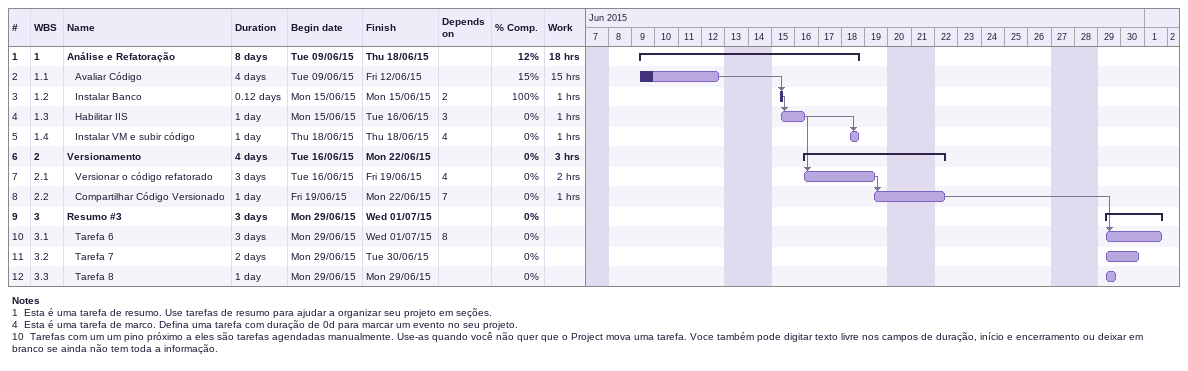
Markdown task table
| ID | WBS | Task | Duration | Start | Finish | Predecessors | % complete | Work (h) |
|---|---|---|---|---|---|---|---|---|
| 1 | 1 | **Análise e Refatoração** | 8d | 2015-06-09 | 2015-06-18 |  | 12 | 18 |
| 2 | 1.1 | Avaliar Código | 4d | 2015-06-09 | 2015-06-12 |  | 15 | 15 |
| 3 | 1.2 | Instalar Banco | 0.12d | 2015-06-15 | 2015-06-15 | 2 | 100 | 1 |
| 4 | 1.3 | Habilitar IIS | 1d | 2015-06-15 | 2015-06-16 | 3 | 0 | 1 |
| 5 | 1.4 | Instalar VM e subir código | 1d | 2015-06-18 | 2015-06-18 | 4 | 0 | 1 |
| 6 | 2 | **Versionamento** | 4d | 2015-06-16 | 2015-06-22 |  | 0 | 3 |
| 7 | 2.1 | Versionar o código refatorado | 3d | 2015-06-16 | 2015-06-19 | 4 | 0 | 2 |
| 8 | 2.2 | Compartilhar Código Versionado | 1d | 2015-06-19 | 2015-06-22 | 7 | 0 | 1 |
| 9 | 3 | **Resumo #3** | 3d | 2015-06-29 | 2015-07-01 |  | 0 |  |
| 10 | 3.1 | Tarefa 6 | 3d | 2015-06-29 | 2015-07-01 | 8 | 0 |  |
| 11 | 3.2 | Tarefa 7 | 2d | 2015-06-29 | 2015-06-30 |  | 0 |  |
| 12 | 3.3 | Tarefa 8 | 1d | 2015-06-29 | 2015-06-29 |  | 0 |  |

Notes
- 1: Esta é uma tarefa de resumo. Use tarefas de resumo para ajudar a organizar seu projeto em seções.
- 4: Esta é uma tarefa de marco. Defina uma tarefa com duração de 0d para marcar um evento no seu projeto.
- 10: Tarefas com um um pino próximo a eles são tarefas agendadas manualmente. Use-as quando você não quer que o Project mova uma tarefa. Voce também pode digitar texto livre nos campos de duração, início e encerramento ou deixar em branco se ainda não tem toda a informação.
